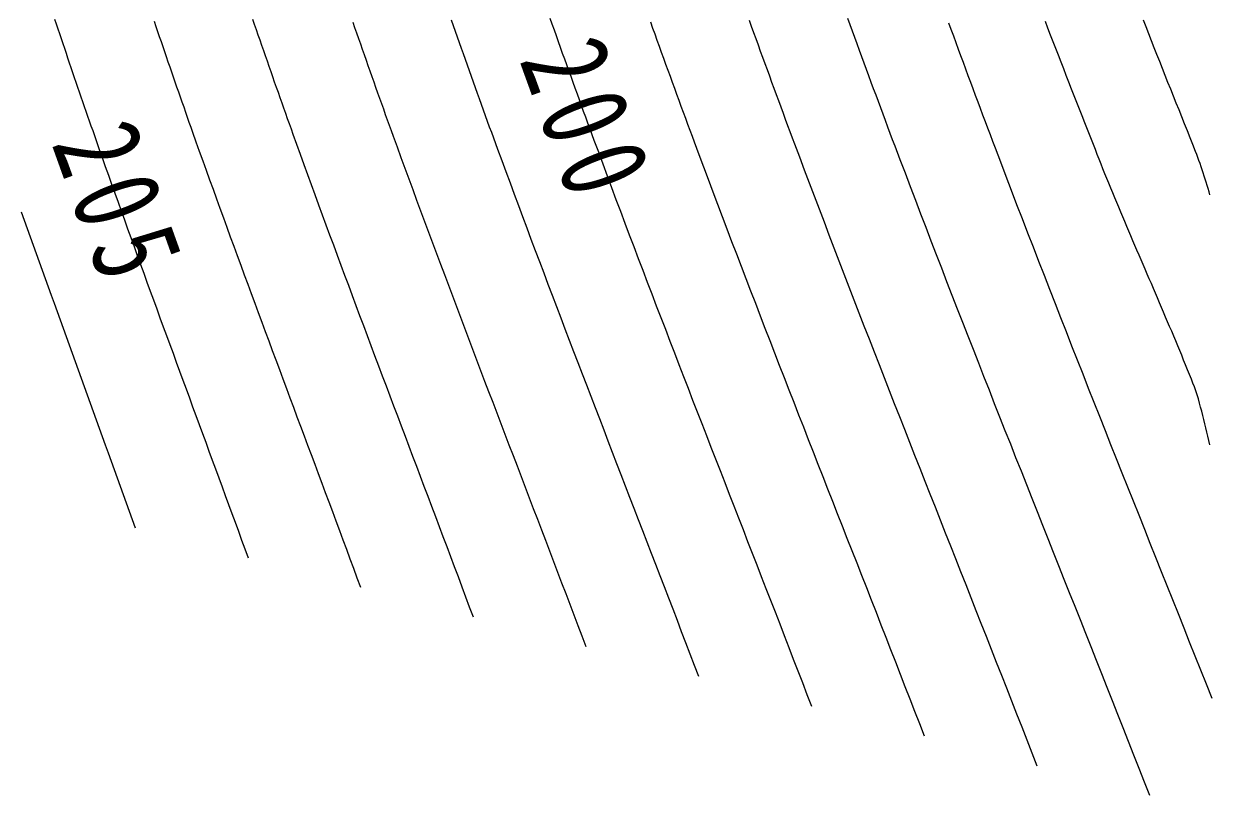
# Model space of a CAD drawing. Units: millimetres, scale not verified. Extents: x 40000 to 680000, y 20000 to 380000.
# Drawn here: x 313671 to 331562, y 239930 to 251576 of the extents above; entities that cross this region are included whole.
import ezdxf

# ---------------------------------------------------------------- set-up
doc = ezdxf.new("R2010")
doc.units = ezdxf.units.MM
doc.header["$LTSCALE"] = 1000
doc.layers.add('M-BGD', color=7, linetype='Continuous', lineweight=25)
doc.styles.add('ＭＳ ゴシック', font='')
doc.styles.get('ＭＳ ゴシック').set_extended_font_data('MS Gothic')

msp = doc.modelspace()

# ---------------------------------------------------------------- linework, layer by layer
at = {"layer": 'M-BGD'}
for points in [[(314137, 251645), (314161, 251572), (314186, 251499), (314211, 251426), (314235, 251352), (314260, 251279), (314285, 251206), (314310, 251133), (314334, 251059), (314359, 250986), (314384, 250913), (314409, 250840), (314434, 250766), (314459, 250693), (314484, 250620), (314509, 250547), (314534, 250474), (314559, 250401), (314585, 250328), (314610, 250255), (314635, 250182), (314661, 250109), (314686, 250036), (314712, 249963), (314759, 249828), (314807, 249693), (314854, 249558), (314902, 249423), (314950, 249289), (314998, 249154), (315046, 249019), (315094, 248885), (315142, 248750), (315191, 248616), (315239, 248481), (315288, 248347), (315336, 248212), (315385, 248078), (315434, 247943), (315483, 247809), (315531, 247675), (315580, 247540), (315629, 247406), (315678, 247272), (315727, 247137), (315777, 247003), (315826, 246869), (315875, 246735), (315924, 246601), (315974, 246466), (316023, 246332), (316072, 246198), (316121, 246064), (316171, 245930), (316220, 245795), (316270, 245661), (316319, 245527), (316368, 245393), (316418, 245259), (316467, 245124), (316516, 244990), (316566, 244856), (316615, 244722), (316664, 244588), (316713, 244453), (316762, 244319), (316812, 244185), (316861, 244051), (316910, 243916), (316959, 243782), (317008, 243648), (317057, 243513)], [(318758, 243066), (318705, 243209), (318652, 243352), (318599, 243495), (318546, 243638), (318493, 243781), (318440, 243924), (318387, 244067), (318334, 244210), (318280, 244353), (318227, 244495), (318174, 244638), (318120, 244781), (318067, 244924), (318014, 245067), (317960, 245210), (317907, 245353), (317854, 245496), (317800, 245639), (317747, 245781), (317694, 245924), (317640, 246067), (317587, 246210), (317534, 246353), (317480, 246496), (317427, 246639), (317374, 246782), (317321, 246925), (317268, 247068), (317215, 247211), (317162, 247354), (317109, 247497), (317056, 247640), (317003, 247783), (316951, 247926), (316898, 248070), (316846, 248213), (316793, 248356), (316741, 248499), (316689, 248643), (316637, 248786), (316585, 248929), (316533, 249073), (316481, 249216), (316429, 249360), (316378, 249503), (316326, 249647), (316275, 249790), (316224, 249934), (316197, 250010), (316170, 250086), (316144, 250162), (316117, 250238), (316090, 250314), (316064, 250390), (316037, 250466), (316010, 250542), (315984, 250618), (315958, 250694), (315931, 250770), (315905, 250846), (315879, 250922), (315852, 250998), (315826, 251074), (315800, 251150), (315774, 251226), (315748, 251302), (315722, 251378), (315696, 251455), (315670, 251531), (315644, 251607)], [(320457, 242618), (320400, 242770), (320344, 242922), (320287, 243073), (320230, 243225), (320173, 243377), (320116, 243528), (320059, 243680), (320002, 243832), (319945, 243983), (319888, 244135), (319830, 244287), (319773, 244438), (319716, 244590), (319659, 244742), (319601, 244893), (319544, 245045), (319487, 245196), (319430, 245348), (319372, 245499), (319315, 245651), (319258, 245803), (319201, 245954), (319144, 246106), (319087, 246258), (319029, 246409), (318972, 246561), (318915, 246713), (318858, 246864), (318802, 247016), (318745, 247168), (318688, 247320), (318631, 247471), (318575, 247623), (318518, 247775), (318462, 247927), (318405, 248079), (318349, 248231), (318293, 248383), (318237, 248535), (318181, 248687), (318125, 248839), (318070, 248991), (318014, 249144), (317959, 249296), (317903, 249448), (317848, 249601), (317793, 249753), (317739, 249906), (317710, 249984), (317682, 250063), (317654, 250142), (317626, 250221), (317598, 250300), (317570, 250378), (317542, 250457), (317514, 250536), (317486, 250615), (317458, 250694), (317431, 250773), (317403, 250852), (317375, 250931), (317348, 251010), (317320, 251089), (317293, 251168), (317265, 251247), (317238, 251326), (317210, 251405), (317183, 251484), (317156, 251563), (317128, 251642)], [(322159, 242169), (322098, 242330), (322038, 242490), (321977, 242651), (321916, 242811), (321855, 242972), (321794, 243132), (321733, 243292), (321672, 243453), (321611, 243613), (321550, 243774), (321488, 243934), (321427, 244094), (321366, 244255), (321305, 244415), (321243, 244575), (321182, 244735), (321121, 244896), (321060, 245056), (320998, 245216), (320937, 245377), (320876, 245537), (320815, 245697), (320754, 245858), (320692, 246018), (320631, 246178), (320570, 246339), (320509, 246499), (320448, 246660), (320388, 246820), (320327, 246981), (320266, 247141), (320205, 247302), (320145, 247462), (320084, 247623), (320024, 247784), (319964, 247944), (319904, 248105), (319844, 248266), (319784, 248427), (319724, 248587), (319664, 248748), (319605, 248909), (319546, 249070), (319486, 249231), (319427, 249392), (319368, 249554), (319310, 249715), (319251, 249876), (319222, 249958), (319192, 250040), (319163, 250121), (319133, 250203), (319104, 250285), (319075, 250367), (319045, 250448), (319016, 250530), (318987, 250612), (318958, 250694), (318929, 250776), (318900, 250858), (318871, 250940), (318842, 251022), (318813, 251104), (318784, 251186), (318756, 251268), (318727, 251350), (318698, 251432), (318670, 251514), (318641, 251596)], [(323858, 241722), (323794, 241891), (323729, 242060), (323664, 242229), (323600, 242399), (323535, 242568), (323470, 242737), (323405, 242906), (323340, 243075), (323275, 243244), (323210, 243413), (323145, 243582), (323080, 243751), (323014, 243920), (322949, 244089), (322884, 244258), (322819, 244427), (322754, 244596), (322689, 244766), (322623, 244935), (322558, 245104), (322493, 245273), (322428, 245442), (322363, 245611), (322298, 245780), (322233, 245949), (322168, 246118), (322103, 246287), (322038, 246456), (321973, 246626), (321909, 246795), (321844, 246964), (321780, 247133), (321715, 247303), (321651, 247472), (321587, 247641), (321523, 247811), (321459, 247980), (321395, 248150), (321331, 248319), (321268, 248489), (321204, 248659), (321141, 248829), (321078, 248998), (321015, 249168), (320952, 249338), (320889, 249508), (320827, 249678), (320764, 249848), (320733, 249933), (320702, 250017), (320672, 250102), (320641, 250187), (320610, 250271), (320580, 250356), (320549, 250441), (320519, 250525), (320488, 250610), (320458, 250695), (320427, 250779), (320397, 250864), (320367, 250949), (320337, 251034), (320306, 251119), (320276, 251204), (320246, 251288), (320216, 251373), (320186, 251458), (320156, 251543), (320126, 251628)], [(321612, 251660), (321643, 251572), (321674, 251485), (321705, 251397), (321737, 251309), (321768, 251221), (321799, 251133), (321831, 251046), (321862, 250958), (321894, 250870), (321926, 250782), (321957, 250695), (321989, 250607), (322021, 250519), (322052, 250432), (322084, 250344), (322116, 250256), (322148, 250169), (322180, 250081), (322212, 249994), (322245, 249906), (322277, 249819), (322343, 249640), (322409, 249461), (322476, 249282), (322542, 249104), (322609, 248925), (322676, 248746), (322743, 248568), (322810, 248390), (322878, 248211), (322946, 248033), (323013, 247855), (323081, 247676), (323149, 247498), (323217, 247320), (323285, 247142), (323354, 246964), (323422, 246786), (323491, 246608), (323559, 246430), (323628, 246252), (323697, 246074), (323766, 245896), (323835, 245719), (323904, 245541), (323973, 245363), (324042, 245185), (324111, 245007), (324180, 244830), (324249, 244652), (324318, 244474), (324387, 244297), (324457, 244119), (324526, 243941), (324595, 243763), (324664, 243586), (324733, 243408), (324802, 243230), (324872, 243052), (324941, 242875), (325010, 242697), (325079, 242519), (325148, 242341), (325216, 242163), (325285, 241986), (325354, 241808), (325422, 241630), (325491, 241452), (325559, 241274)], [(323130, 251602), (323162, 251511), (323195, 251421), (323227, 251330), (323260, 251239), (323293, 251148), (323325, 251058), (323358, 250967), (323391, 250877), (323424, 250786), (323457, 250695), (323490, 250605), (323523, 250514), (323556, 250424), (323589, 250333), (323623, 250243), (323656, 250152), (323689, 250062), (323723, 249971), (323756, 249881), (323790, 249791), (323860, 249603), (323930, 249415), (324000, 249228), (324071, 249040), (324141, 248853), (324212, 248666), (324283, 248478), (324354, 248291), (324425, 248104), (324497, 247917), (324569, 247730), (324640, 247543), (324712, 247356), (324784, 247169), (324856, 246982), (324929, 246795), (325001, 246609), (325073, 246422), (325146, 246235), (325219, 246049), (325291, 245862), (325364, 245675), (325437, 245489), (325510, 245302), (325583, 245116), (325656, 244929), (325729, 244743), (325802, 244556), (325875, 244370), (325948, 244183), (326021, 243997), (326094, 243811), (326167, 243624), (326241, 243438), (326314, 243251), (326387, 243065), (326460, 242878), (326533, 242692), (326606, 242505), (326679, 242319), (326752, 242132), (326825, 241946), (326897, 241759), (326970, 241572), (327043, 241386), (327115, 241199), (327188, 241012), (327260, 240826)], [(324617, 251632), (324651, 251538), (324685, 251444), (324719, 251351), (324753, 251257), (324787, 251163), (324821, 251070), (324855, 250976), (324889, 250883), (324923, 250789), (324957, 250696), (324992, 250602), (325026, 250509), (325061, 250415), (325095, 250322), (325130, 250228), (325164, 250135), (325199, 250042), (325234, 249948), (325269, 249855), (325303, 249762), (325377, 249565), (325451, 249369), (325525, 249173), (325599, 248976), (325674, 248780), (325748, 248584), (325823, 248388), (325898, 248192), (325973, 247996), (326048, 247800), (326124, 247604), (326200, 247409), (326275, 247213), (326351, 247017), (326427, 246822), (326503, 246626), (326580, 246431), (326656, 246235), (326732, 246040), (326809, 245845), (326886, 245649), (326962, 245454), (327039, 245259), (327116, 245063), (327193, 244868), (327270, 244673), (327347, 244478), (327424, 244283), (327501, 244087), (327578, 243892), (327655, 243697), (327732, 243502), (327809, 243307), (327886, 243112), (327963, 242916), (328040, 242721), (328117, 242526), (328194, 242331), (328271, 242136), (328348, 241940), (328425, 241745), (328502, 241550), (328578, 241354), (328655, 241159), (328731, 240964), (328808, 240768), (328884, 240573), (328960, 240377)], [(326103, 251661), (326138, 251564), (326173, 251468), (326209, 251371), (326244, 251275), (326279, 251178), (326314, 251082), (326350, 250985), (326385, 250889), (326421, 250792), (326456, 250696), (326492, 250600), (326528, 250503), (326564, 250407), (326599, 250311), (326635, 250214), (326671, 250118), (326707, 250022), (326743, 249926), (326779, 249829), (326816, 249733), (326893, 249528), (326971, 249323), (327048, 249118), (327127, 248913), (327205, 248708), (327283, 248503), (327362, 248298), (327441, 248093), (327520, 247889), (327599, 247684), (327678, 247480), (327758, 247275), (327837, 247071), (327917, 246866), (327997, 246662), (328077, 246458), (328157, 246254), (328238, 246049), (328318, 245845), (328398, 245641), (328479, 245437), (328560, 245233), (328640, 245029), (328721, 244825), (328802, 244621), (328883, 244417), (328964, 244213), (329045, 244009), (329126, 243806), (329207, 243602), (329288, 243398), (329369, 243194), (329450, 242990), (329531, 242786), (329612, 242582), (329693, 242378), (329774, 242175), (329855, 241971), (329936, 241767), (330017, 241563), (330097, 241359), (330178, 241155), (330259, 240951), (330339, 240747), (330420, 240543), (330500, 240338), (330580, 240134), (330660, 239930)], [(327627, 251591), (327663, 251492), (327700, 251392), (327736, 251293), (327773, 251193), (327810, 251094), (327846, 250994), (327883, 250895), (327920, 250796), (327957, 250696), (327994, 250597), (328031, 250498), (328068, 250399), (328105, 250299), (328142, 250200), (328180, 250101), (328217, 250002), (328254, 249903), (328292, 249803), (328329, 249704), (328410, 249490), (328492, 249276), (328573, 249062), (328655, 248849), (328737, 248635), (328820, 248421), (328902, 248208), (328985, 247994), (329068, 247781), (329151, 247567), (329234, 247354), (329317, 247141), (329401, 246928), (329484, 246715), (329568, 246502), (329652, 246289), (329736, 246076), (329820, 245863), (329905, 245650), (329989, 245437), (330073, 245224), (330158, 245012), (330243, 244799), (330327, 244586), (330412, 244374), (330497, 244161), (330582, 243948), (330667, 243736), (330752, 243523), (330837, 243310), (330922, 243098), (331007, 242885), (331091, 242673), (331176, 242460), (331261, 242248), (331346, 242035), (331431, 241822), (331516, 241610), (331601, 241397)], [(331568, 245221), (331554, 245285), (331540, 245349), (331526, 245413), (331511, 245476), (331496, 245539), (331481, 245603), (331465, 245665), (331449, 245728), (331432, 245790), (331415, 245851), (331397, 245913), (331378, 245973), (331358, 246033), (331338, 246093), (331316, 246151), (331293, 246209), (331264, 246282), (331235, 246354), (331205, 246427), (331175, 246499), (331146, 246572), (331116, 246644), (331086, 246716), (331055, 246789), (331025, 246861), (330995, 246933), (330964, 247005), (330934, 247077), (330903, 247149), (330873, 247221), (330842, 247293), (330811, 247365), (330780, 247437), (330749, 247509), (330719, 247581), (330688, 247653), (330657, 247725), (330626, 247797), (330595, 247869), (330564, 247941), (330533, 248013), (330502, 248085), (330471, 248157), (330441, 248229), (330410, 248301), (330379, 248373), (330349, 248445), (330318, 248517), (330287, 248589), (330257, 248661), (330227, 248733), (330196, 248805), (330166, 248877), (330136, 248950), (330106, 249022), (330076, 249094), (330046, 249167), (330017, 249239), (329987, 249312), (329958, 249384), (329929, 249457), (329900, 249530), (329871, 249602), (329843, 249675), (329803, 249777), (329763, 249879), (329723, 249980), (329683, 250082), (329643, 250184), (329603, 250285), (329563, 250387), (329524, 250489), (329484, 250590), (329444, 250692), (329404, 250794), (329365, 250895), (329325, 250997), (329285, 251099), (329246, 251201), (329207, 251303), (329167, 251405), (329128, 251507), (329089, 251609)], [(331572, 248992), (331558, 249039), (331543, 249087), (331529, 249134), (331514, 249182), (331500, 249229), (331485, 249277), (331470, 249324), (331454, 249370), (331438, 249417), (331423, 249464), (331406, 249510), (331389, 249556), (331372, 249601), (331355, 249647), (331314, 249751), (331272, 249856), (331231, 249960), (331189, 250065), (331148, 250169), (331106, 250274), (331064, 250378), (331023, 250482), (330981, 250587), (330939, 250691), (330898, 250796), (330856, 250900), (330815, 251005), (330773, 251109), (330732, 251214), (330690, 251318), (330649, 251423), (330608, 251528), (330567, 251632)], [(315356, 243962), (315311, 244087), (315266, 244213), (315221, 244338), (315176, 244464), (315131, 244590), (315086, 244715), (315040, 244841), (314995, 244966), (314950, 245092), (314905, 245217), (314859, 245343), (314814, 245468), (314769, 245594), (314723, 245719), (314678, 245845), (314632, 245970), (314587, 246096), (314542, 246221), (314496, 246346), (314451, 246472), (314406, 246597), (314360, 246723), (314315, 246848), (314270, 246974), (314224, 247100), (314179, 247225), (314134, 247351), (314089, 247476), (314044, 247602), (313999, 247727), (313954, 247853), (313909, 247979), (313864, 248104), (313819, 248230), (313774, 248356), (313729, 248481), (313685, 248607), (313640, 248733)]]:
    msp.add_lwpolyline(points, dxfattribs=at)

# ---------------------------------------------------------------- texts
at = {"layer": 'M-BGD', "char_height": 1320, "attachment_point": 5, "style": 'ＭＳ ゴシック'}
for s, insert, rotation in [('\\T1.32;\\W0.7;200', (322180, 250081), 289.9), ('\\T1.32;\\W0.7;205', (315118, 248817), 289.745)]:
    msp.add_mtext(s, dxfattribs=dict(at, insert=insert, rotation=rotation))

doc.saveas('drawing.dxf')
